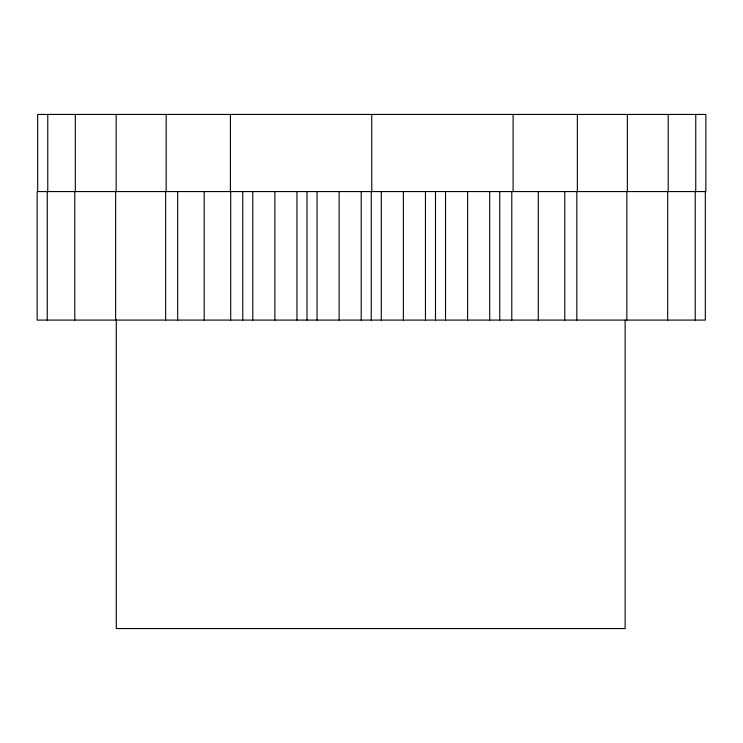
<?xml version="1.0" encoding="UTF-8"?>
<svg xmlns="http://www.w3.org/2000/svg" width="743" height="743" viewBox="0 0 743 743"><rect width="100%" height="100%" fill="white"/><g stroke="black" fill="none" stroke-linecap="round" stroke-linejoin="round"><path stroke-width="1.11" d="M705.321 191.564L705.321 320.084L37.15 320.084L37.15 191.564L705.85 191.564L705.85 114.441L37.679 114.441L37.679 191.564M695.754 114.441L695.754 191.564M695.225 191.564L695.225 320.084M668.208 114.441L668.208 191.564M667.688 191.564L667.688 320.084M627.361 114.441L627.361 191.564M626.841 191.564L626.841 320.084M625.132 320.084L625.132 628.559L116.289 628.559L116.289 320.084M577.357 114.441L577.357 191.564M576.828 191.564L576.828 320.084M564.782 191.564L564.782 320.084M538.285 191.564L538.285 320.084M513.107 114.441L513.107 191.564M511.788 191.564L511.788 320.084M499.742 191.564L499.742 320.084M489.702 191.564L489.702 320.084M467.616 191.564L467.616 320.084M445.531 191.564L445.531 320.084M435.491 191.564L435.491 320.084M425.46 191.564L425.46 320.084M403.375 191.564L403.375 320.084M381.289 191.564L381.289 320.084M371.76 114.441L371.76 191.564M371.249 191.564L371.249 320.084M361.209 191.564L361.209 320.084M339.124 191.564L339.124 320.084M317.038 191.564L317.038 320.084M306.998 191.564L306.998 320.084M296.959 191.564L296.959 320.084M274.873 191.564L274.873 320.084M252.787 191.564L252.787 320.084M242.757 191.564L242.757 320.084M230.702 191.564L230.702 320.084M230.423 114.441L230.423 191.564M204.195 191.564L204.195 320.084M177.688 191.564L177.688 320.084M166.172 114.441L166.172 191.564M165.643 191.564L165.643 320.084M116.159 114.441L116.159 191.564M115.639 191.564L115.639 320.084M75.312 114.441L75.312 191.564M74.792 191.564L74.792 320.084M47.775 114.441L47.775 191.564M47.246 191.564L47.246 320.084"/></g></svg>
